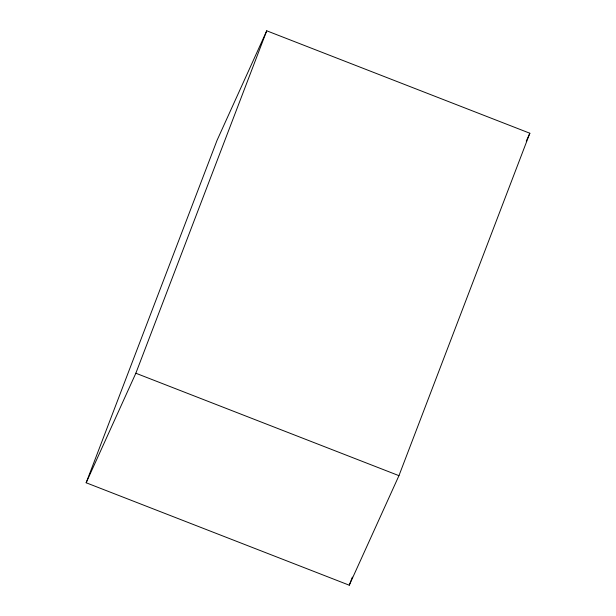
<?xml version="1.0" encoding="UTF-8"?>
<svg xmlns="http://www.w3.org/2000/svg" width="616" height="616" viewBox="0 0 616 616"><rect width="100%" height="100%" fill="white"/><g stroke="black" fill="none" stroke-linecap="round" stroke-linejoin="round"><path stroke-width="0.92" d="M86.155 482.767L217.048 140.34L266.736 30.8L529.845 133.233L398.952 475.66L349.264 585.2L86.155 482.767L135.843 373.227L266.736 30.8M349.264 585.2L352.36 577.115M526.264 141.118L529.845 133.233M135.843 373.227L398.952 475.66"/></g></svg>
